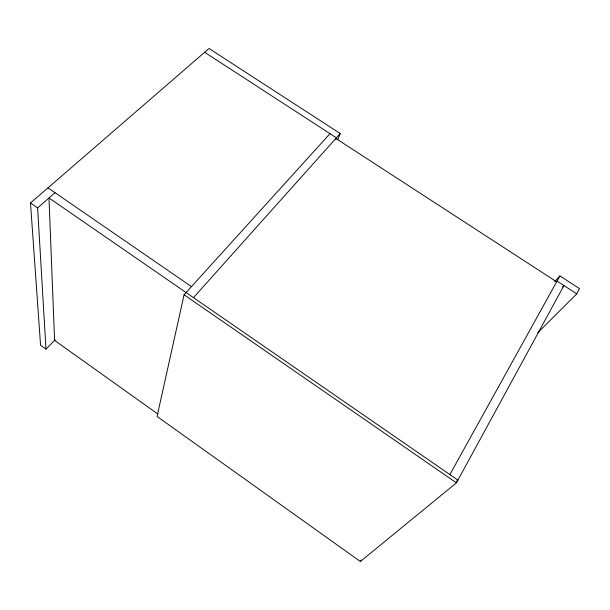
<?xml version="1.0" encoding="UTF-8"?>
<svg xmlns="http://www.w3.org/2000/svg" width="610" height="610" viewBox="0 0 610 610"><rect width="100%" height="100%" fill="white"/><g stroke="black" fill="none" stroke-linecap="round" stroke-linejoin="round"><path stroke-width="0.91" d="M329.995 133.666L184.075 294.775L157.06 416.462L360.373 561.497L456.433 482.853L563.945 285.556L562.626 286.929M335.683 139.591L336.392 137.822L204.647 52.292M337.742 139.698L340.227 133.544L209.024 48.503L30.5 202.977L40.565 345.245L45.979 349.118L55.205 339.778M537.662 332.862L576.74 293.86L579.5 288.629L559.927 275.941L554.749 281.477M449.89 474.572L559.927 275.941M360.373 561.497L361.227 560.041M193.477 297.649L340.227 133.544M45.979 349.118L37.606 207.903L55.007 192.668M456.455 481.32L457.919 480.116L48.983 197.945L54.58 340.403L157.853 414.03M557.075 281.096L576.74 293.86M335.843 138.439L556.663 281.835M47.992 187.842L191.464 286.616M184.075 294.775L456.433 482.853M30.5 202.977L37.606 207.903"/></g></svg>
